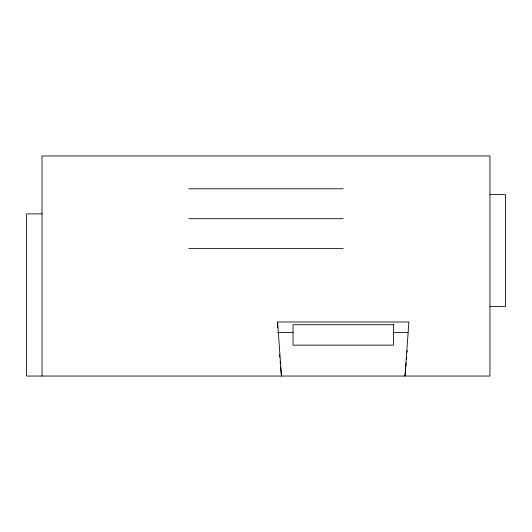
<?xml version="1.0" encoding="UTF-8"?>
<svg xmlns="http://www.w3.org/2000/svg" width="532" height="532" viewBox="0 0 532 532"><rect width="100%" height="100%" fill="white"/><g stroke="black" fill="none" stroke-linecap="round" stroke-linejoin="round"><path stroke-width="0.8" d="M405.663 368.663L405.005 376.044L408.869 321.986L277.584 321.986L277.584 327.679M405.81 367.02L406.175 362.917M406.461 359.632L406.681 357.172M407.12 352.251L407.266 350.608M188.774 188.774L343.226 188.774M489.952 194.566L505.4 194.566L505.4 306.545L489.952 306.545M42.048 213.871L26.6 213.871L26.6 376.044L489.952 376.044L489.952 155.956L42.048 155.956L42.048 376.044M188.774 218.699L343.226 218.699M188.774 248.624L343.226 248.624M277.584 332.553L293.032 332.553M393.421 332.553L408.057 332.553M279.553 354.711L279.772 357.172M280.131 361.275L280.424 364.56M280.643 367.02L281.448 376.044L277.584 321.986M393.421 324.713L293.032 324.713L293.032 345.155L393.421 345.155L393.421 324.713"/></g></svg>
